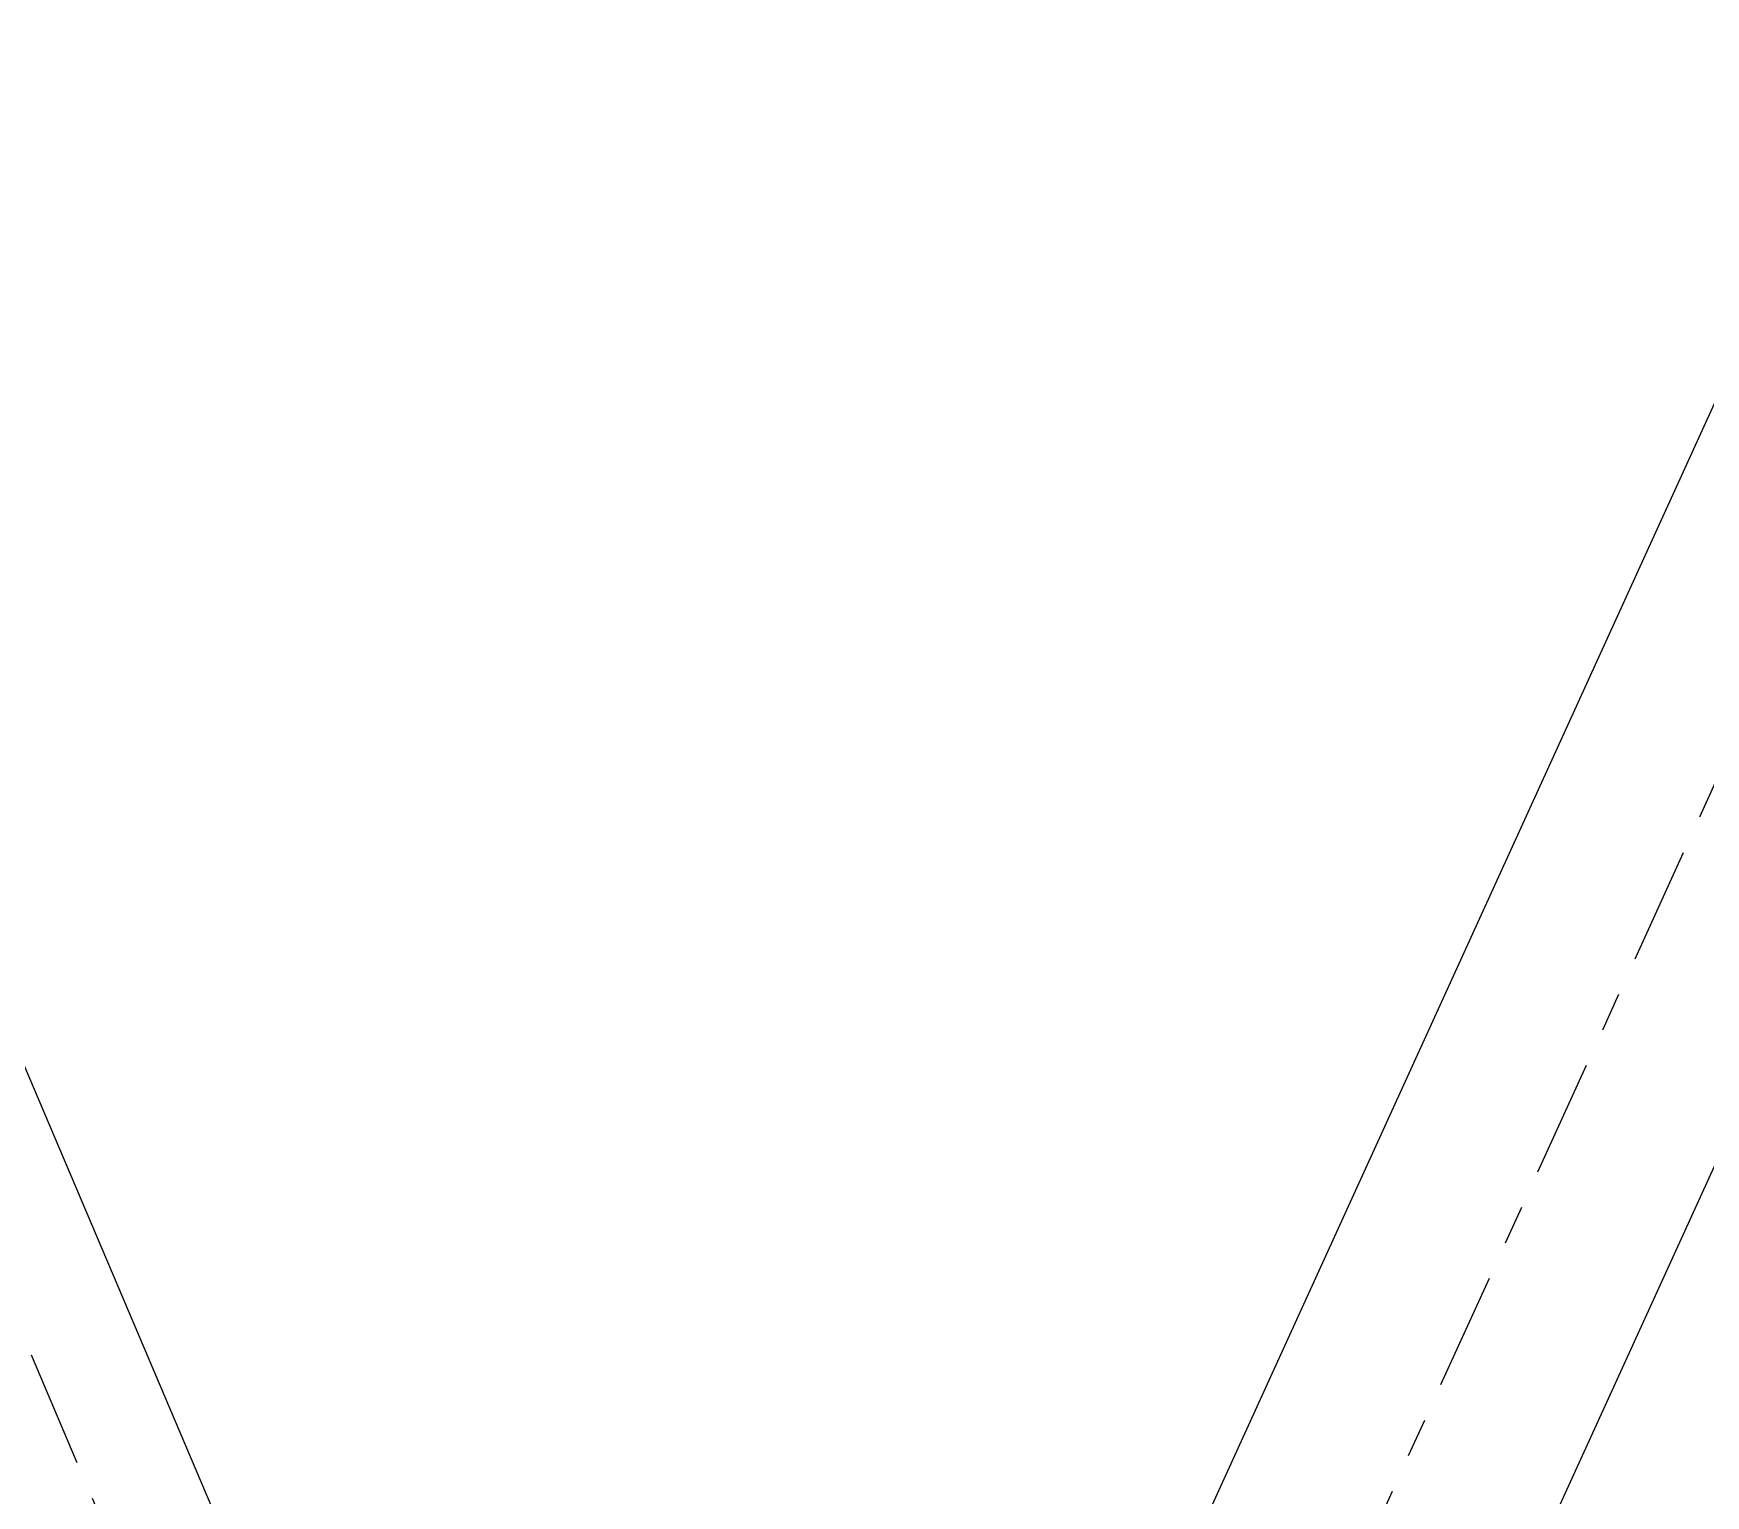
# Model space of a CAD drawing. Header units: millimetres. Extents: x 2368 to 8313, y 7493 to 11698.
# Drawn here: x 5773.03 to 5815.91, y 11294.79 to 11332.28 of the extents above; entities that cross this region are included whole.
import ezdxf

# ---------------------------------------------------------------- set-up
doc = ezdxf.new("R2010")
doc.units = ezdxf.units.MM
doc.linetypes.add('XKITLINE00', pattern=[0])
doc.linetypes.add('XKITLINE03', pattern=[6, 3, -1, 1, -1])

msp = doc.modelspace()

# ---------------------------------------------------------------- linework, layer by layer
at = {"color": 8, "linetype": 'XKITLINE03'}
for p, q in [((5790.5882, 11256.9779), (5708.5882, 11449.801)), ((5790.5882, 11256.9779), (5708.5882, 11449.801)), ((5872.5882, 11436.8368), (5708.5882, 11077.119)), ((5872.5882, 11436.8368), (5708.5882, 11077.119))]:
    msp.add_line(p, q, dxfattribs=at)
at = {"color": 8, "linetype": 'XKITLINE00'}
for p, q in [((5721.1335, 11427.2703), (5787.2978, 11271.6849)), ((5857.4243, 11413.3539), (5791.8961, 11269.6244)), ((5864.8186, 11410.017), (5724.1331, 11101.4374))]:
    msp.add_line(p, q, dxfattribs=at)

doc.saveas('drawing.dxf')
